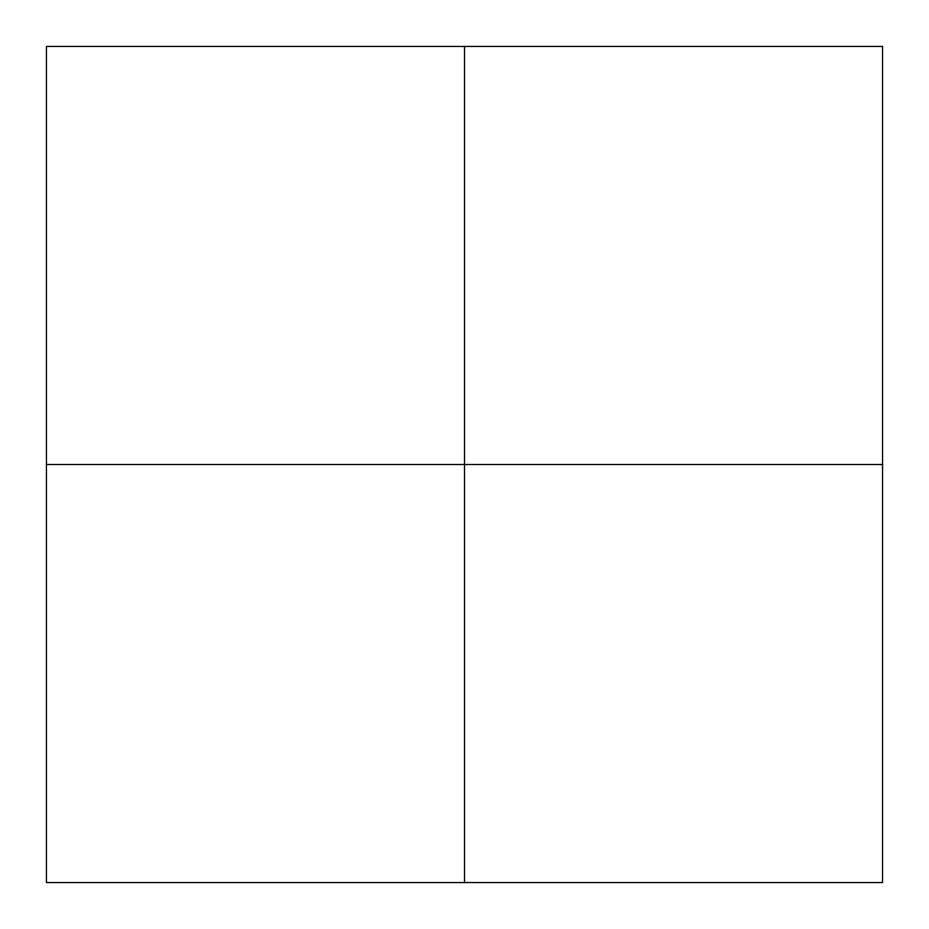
<?xml version="1.0" encoding="UTF-8"?>
<svg xmlns="http://www.w3.org/2000/svg" width="929" height="929" viewBox="0 0 929 929"><rect width="100%" height="100%" fill="white"/><g stroke="black" fill="none" stroke-linecap="round" stroke-linejoin="round"><path stroke-width="1.39" d="M46.45 464.5L882.55 464.5M464.5 46.45L464.5 882.55M882.55 46.45L46.45 46.45L46.45 882.55L882.55 882.55L882.55 46.45"/></g></svg>
